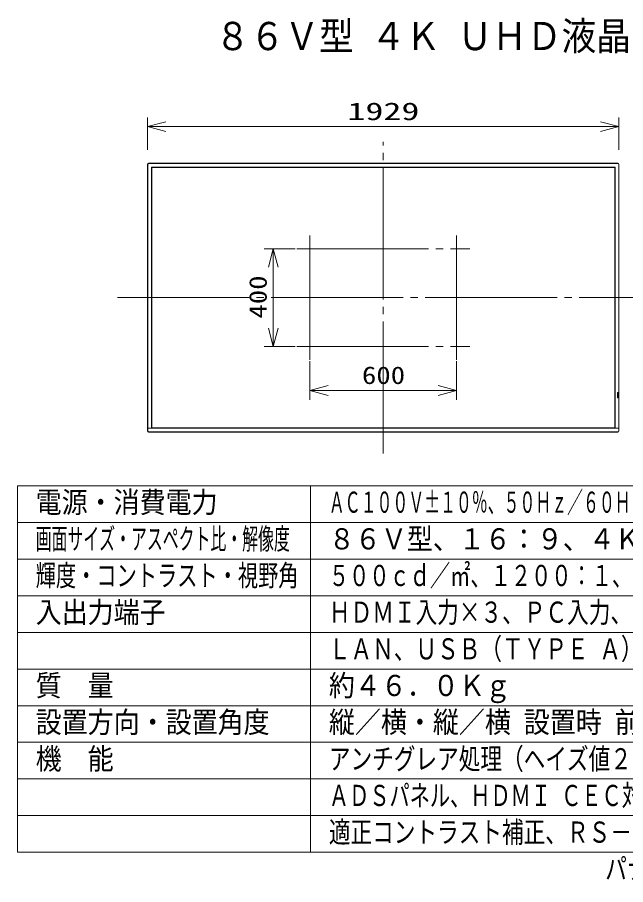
# Model space of a CAD drawing. Units: millimetres on the paper. Extents: x -62 to 65, y -59 to 59.
# Drawn here: x -62.5 to 20.5, y -59 to 59.3 of the extents above; entities that cross this region are included whole.
import ezdxf
from ezdxf.enums import TextEntityAlignment as Align

# ---------------------------------------------------------------- set-up
doc = ezdxf.new("R2010")
doc.units = ezdxf.units.MM
doc.linetypes.add('LONG_CHAIN', pattern=[21, 18, -1, 1, -1])
doc.layers.add('0-0_MOJI1', color=7, linetype='Continuous')
doc.layers.add('0-1_相当品', color=4, linetype='Continuous')
for name, color, linetype, lineweight in [('0-2_GAIKEI', 134, 'LONG_CHAIN', 9), ('0-3_SUNPOU', 7, 'Continuous', 9), ('0-4_0', 7, 'Continuous', 9), ('0-5_WAKU', 4, 'Continuous', 9)]:
    doc.layers.add(name, color=color, linetype=linetype, lineweight=lineweight)
doc.styles.add('ＭＳ ゴシック', font='')
doc.styles.get('ＭＳ ゴシック').set_extended_font_data('MS Gothic')

# ---------------------------------------------------------------- blocks, each defined once
blk = doc.blocks.new('_Open30')
at = {"layer": '0-4_0'}
blk.add_line((0, 0), (-1, 0), dxfattribs=at)
blk.add_lwpolyline([(-1, 0.2679), (0, 0), (-1, -0.2679)], dxfattribs=at)

msp = doc.modelspace()

# ---------------------------------------------------------------- linework, layer by layer
at = {"layer": '0-2_GAIKEI'}
for p, q in [((-12.586, -0.209), (-12.586, 42.316)), ((-22.586, 29.521), (-22.586, 12.586)), ((-2.586, 29.521), (-2.586, 12.586)), ((-24.39, 27.72), (-0.783, 27.72)), ((-48.854, 21.053), (23.681, 21.053)), ((-24.39, 14.387), (-0.783, 14.387))]:
    msp.add_line(p, q, dxfattribs=at)
at = {"layer": '0-2_GAIKEI', "color": 7, "linetype": 'Continuous'}
for p, q in [((-44.737, 2.871), (-44.737, 39.236)), ((-44.586, 39.386), (19.413, 39.386)), ((19.563, 39.236), (19.563, 2.871)), ((19.413, 2.721), (-44.586, 2.721))]:
    msp.add_line(p, q, dxfattribs=at)
at = {"layer": '0-2_GAIKEI', "color": 4, "linetype": 'Continuous'}
for p, q in [((-44.71, 39.236), (-44.737, 39.236)), ((-44.71, 39.236), (-44.71, 2.871)), ((-44.586, 39.386), (-44.586, 39.359)), ((19.413, 39.359), (-44.586, 39.359)), ((19.413, 39.359), (19.413, 39.386)), ((19.563, 39.236), (19.537, 39.236)), ((19.537, 2.871), (19.537, 39.236)), ((-44.22, 3.238), (-44.22, 38.869)), ((19.047, 38.869), (-44.22, 38.869)), ((-44.169, 38.803), (18.996, 38.803)), ((18.996, 38.803), (18.996, 3.304)), ((19.047, 38.869), (19.047, 3.238)), ((19.364, 8.03), (19.364, 7.48)), ((19.369, 7.482), (19.369, 8.032)), ((19.371, 8.032), (19.369, 8.032)), ((19.369, 7.482), (19.371, 7.482)), ((19.371, 7.482), (19.371, 8.032)), ((19.475, 7.991), (19.484, 8.015)), ((19.477, 7.99), (19.485, 8.015)), ((19.513, 8.032), (19.513, 7.482)), ((19.515, 8.032), (19.513, 8.032)), ((19.513, 7.482), (19.515, 7.482)), ((19.515, 8.032), (19.515, 7.482)), ((19.52, 7.48), (19.52, 8.03)), ((-44.737, 3.238), (19.563, 3.238)), ((-44.737, 2.871), (-44.71, 2.871)), ((-44.586, 2.748), (-44.586, 2.721)), ((-44.586, 2.748), (19.413, 2.748)), ((19.413, 2.721), (19.413, 2.748)), ((19.537, 2.871), (19.563, 2.871))]:
    msp.add_line(p, q, dxfattribs=at)
msp.add_lwpolyline([(18.996, 3.304), (-44.169, 3.304), (-44.169, 38.803)], dxfattribs=at)
at = {"layer": '0-2_GAIKEI', "color": 7, "linetype": 'Continuous'}
for centre, start, end in [((-44.586, 39.236), 90, 180), ((19.413, 39.236), 0, 90), ((-44.586, 2.871), 180, 270), ((19.413, 2.871), 270, 0)]:
    msp.add_arc(centre, 0.15, start, end, dxfattribs=at)
at = {"layer": '0-2_GAIKEI', "color": 4, "linetype": 'Continuous'}
for centre, radius, start, end in [((-44.586, 39.236), 0.123, 90, 180), ((19.413, 39.236), 0.123, 0, 90), ((19.442, 8.03), 0.0779, 135.05975, 180), ((19.442, 7.48), 0.0779, 180, 224.94128), ((19.442, 8.032), 0.0733, 134.98755, 180), ((19.442, 7.482), 0.0733, 180, 225.01144), ((19.442, 8.032), 0.0711, 134.98005, 180), ((19.442, 7.482), 0.0711, 180, 225.01857), ((19.442, 8.03), 0.0777, 90, 135.03975), ((19.442, 7.48), 0.0776, 224.91597, 270), ((19.442, 8.032), 0.0733, 90, 134.99551), ((19.442, 7.482), 0.0733, 224.98856, 270), ((19.442, 8.032), 0.0712, 90, 135.0025), ((19.442, 7.482), 0.0711, 224.9953, 270), ((19.442, 8.015), 0.0432, 143.76002, 180), ((19.442, 8.015), 0.0434, 180, 216.1415), ((19.442, 8.015), 0.0416, 143.75792, 180), ((19.442, 8.015), 0.0417, 180, 216.17281), ((19.442, 8.015), 0.0434, 108.48643, 143.79765), ((19.442, 8.015), 0.0433, 216.12877, 251.49624), ((19.442, 8.015), 0.0417, 108.40715, 143.74701), ((19.442, 8.015), 0.0418, 216.12336, 251.44276), ((19.442, 8.015), 0.0434, 71.597, 108.403), ((19.442, 8.015), 0.0434, 251.58508, 288.41492), ((19.442, 8.015), 0.0419, 71.6621, 108.3379), ((19.442, 8.015), 0.0416, 251.54354, 288.45646), ((19.442, 8.03), 0.0778, 45.01614, 90), ((19.442, 8.032), 0.0735, 45.06374, 90), ((19.442, 8.032), 0.0712, 44.99897, 90), ((19.442, 7.482), 0.0712, 270, 315.00322), ((19.442, 7.482), 0.0734, 270, 314.95218), ((19.442, 7.48), 0.0778, 270, 315.0281), ((19.442, 8.015), 0.0417, 36.31579, 71.67842), ((19.442, 8.015), 0.0418, 288.47134, 323.81394), ((19.442, 8.015), 0.0434, 36.2646, 71.59659), ((19.442, 8.015), 0.0434, 288.42066, 323.80898), ((19.442, 8.015), 0.0415, 0, 36.28032), ((19.442, 8.015), 0.0431, 0, 36.27891), ((19.442, 8.032), 0.0712, 0, 44.95732), ((19.442, 7.482), 0.0712, 315.04406, 0), ((19.442, 8.032), 0.0732, 0, 45.0439), ((19.442, 7.482), 0.0732, 314.95711, 0), ((19.442, 8.03), 0.0779, 0, 44.96989), ((19.442, 7.48), 0.0778, 315.02907, 0), ((-44.586, 2.871), 0.123, 180, 270), ((19.413, 2.871), 0.123, 270, 0)]:
    msp.add_arc(centre, radius, start, end, dxfattribs=at)
at = {"layer": '0-3_SUNPOU'}
for p, q in [((-44.737, 41.236), (-44.737, 45.636)), ((19.563, 41.236), (19.563, 45.636)), ((-42.237, 44.386), (17.063, 44.386)), ((-24.586, 27.72), (-28.836, 27.72)), ((-27.586, 25.22), (-27.586, 16.887)), ((-24.586, 14.387), (-28.836, 14.387)), ((-22.586, 12.387), (-22.586, 7.137)), ((-2.586, 12.387), (-2.586, 7.137)), ((-20.086, 8.387), (-5.086, 8.387))]:
    msp.add_line(p, q, dxfattribs=at)
at = {"layer": '0-5_WAKU', "color": 3}
for p, q in [((-62.5, -54.6), (-62.5, -4.6)), ((62.5, -4.6), (-62.5, -4.6)), ((-22.5, -54.6), (-22.5, -4.6)), ((-62.5, -54.6), (62.5, -54.6))]:
    msp.add_line(p, q, dxfattribs=at)
at = {"layer": '0-5_WAKU'}
for p, q in [((62.5, -9.6), (-62.5, -9.6)), ((62.5, -14.6), (-62.5, -14.6)), ((62.5, -19.6), (-62.5, -19.6)), ((62.5, -24.6), (-62.5, -24.6)), ((-62.5, -29.6), (62.5, -29.6)), ((-62.5, -34.6), (62.5, -34.6)), ((-62.5, -39.6), (62.5, -39.6)), ((-62.5, -44.6), (62.5, -44.6)), ((-62.5, -49.6), (62.5, -49.6))]:
    msp.add_line(p, q, dxfattribs=at)

# ---------------------------------------------------------------- block references
at = {"layer": '0-3_SUNPOU', "xscale": 2.5, "yscale": 2.5}
for p, rotation in [((-44.737, 44.386), 180), ((-27.586, 27.72), 90), ((-27.586, 14.387), 270), ((-22.586, 8.387), 180)]:
    msp.add_blockref('_Open30', p, dxfattribs=dict(at, rotation=rotation))
for p in [(19.563, 44.386), (-2.586, 8.387)]:
    msp.add_blockref('_Open30', p, dxfattribs=at)

# ---------------------------------------------------------------- texts
at = {"layer": '0-0_MOJI1', "style": 'ＭＳ ゴシック'}
for s, height, width, p in [('８６Ｖ型 ４Ｋ ＵＨＤ液晶ディスプレイ', 3.849, 0.9, (-35.5, 53.66)), ('電源・消費電力', 2.889, 0.9, (-60, -9.155)), ('ＡＣ１００Ｖ±１０％、５０Ｈｚ／６０Ｈｚ、３３６Ｗ（動作時平均消費電力３３２Ｗ）', 2.889, 0.55, (-20, -9.155)), ('画面サイズ・アスペクト比・解像度', 2.889, 0.55, (-60, -14.155)), ('８６Ｖ型、１６：９、４Ｋ ３８４０×２１６０', 2.889, 0.9, (-20, -14.155)), ('輝度・コントラスト・視野角', 2.889, 0.7, (-60, -19.155)), ('５００ｃｄ／㎡、１２００：１、１７８°／１７８°（ＣＲ＞１０）', 2.889, 0.7, (-20, -19.155)), ('入出力端子', 2.889, 0.9, (-60, -24.155)), ('ＨＤＭＩ入力×３、ＰＣ入力、シリアル入力、音声入力/出力、', 2.889, 0.75, (-20, -24.155)), ('ＬＡＮ、ＵＳＢ（ＴＹＰＥ Ａ）ＵＳＢ２．０対応', 2.886, 0.75, (-20, -29.155)), ('質\u3000量', 2.889, 0.9, (-60, -34.155)), ('約４６．０Ｋｇ', 2.889, 0.9, (-20, -34.155)), ('設置方向・設置角度', 2.889, 0.9, (-60, -39.155)), ('縦／横・縦／横 設置時 前傾／後傾０～２０度', 2.889, 0.9, (-20, -39.155)), ('機\u3000能', 2.889, 0.9, (-60, -44.155)), ('アンチグレア処理（ヘイズ値２５％）、稼働時間１８時間／日、', 2.886, 0.75, (-20, -44.155)), ('ＡＤＳパネル、ＨＤＭＩ ＣＥＣ対応、パワーマネジメント機能、', 2.886, 0.7, (-20, -49.155)), ('適正コントラスト補正、ＲＳ－２３２Ｃ／ＰＪＬｉｎｋ対応', 2.886, 0.75, (-20, -54.155))]:
    msp.add_text(s, height=height, dxfattribs=dict(at, width=width)).set_placement(p, align=Align.BOTTOM_LEFT)
at = {"layer": '0-1_相当品', "style": 'ＭＳ ゴシック', "width": 0.75}
msp.add_text('パナソニック：ＴＨ－８６ＦＱ１Ｊ', height=2.889, dxfattribs=at).set_placement((17.7, -59.155), align=Align.BOTTOM_LEFT)
at = {"layer": '0-3_SUNPOU', "style": 'ＭＳ ゴシック'}
for s, width, p in [('1929', 1.5, (-17.467, 44.548)), ('600', 1.2, (-15.491, 8.549))]:
    msp.add_text(s, height=2.405, dxfattribs=dict(at, width=width)).set_placement(p, align=Align.BOTTOM_LEFT)
at = {"layer": '0-3_SUNPOU', "style": 'ＭＳ ゴシック', "width": 1.2}
msp.add_text('400', height=2.405, rotation=90, dxfattribs=at).set_placement((-27.749, 18.196), align=Align.BOTTOM_LEFT)

doc.saveas('drawing.dxf')
